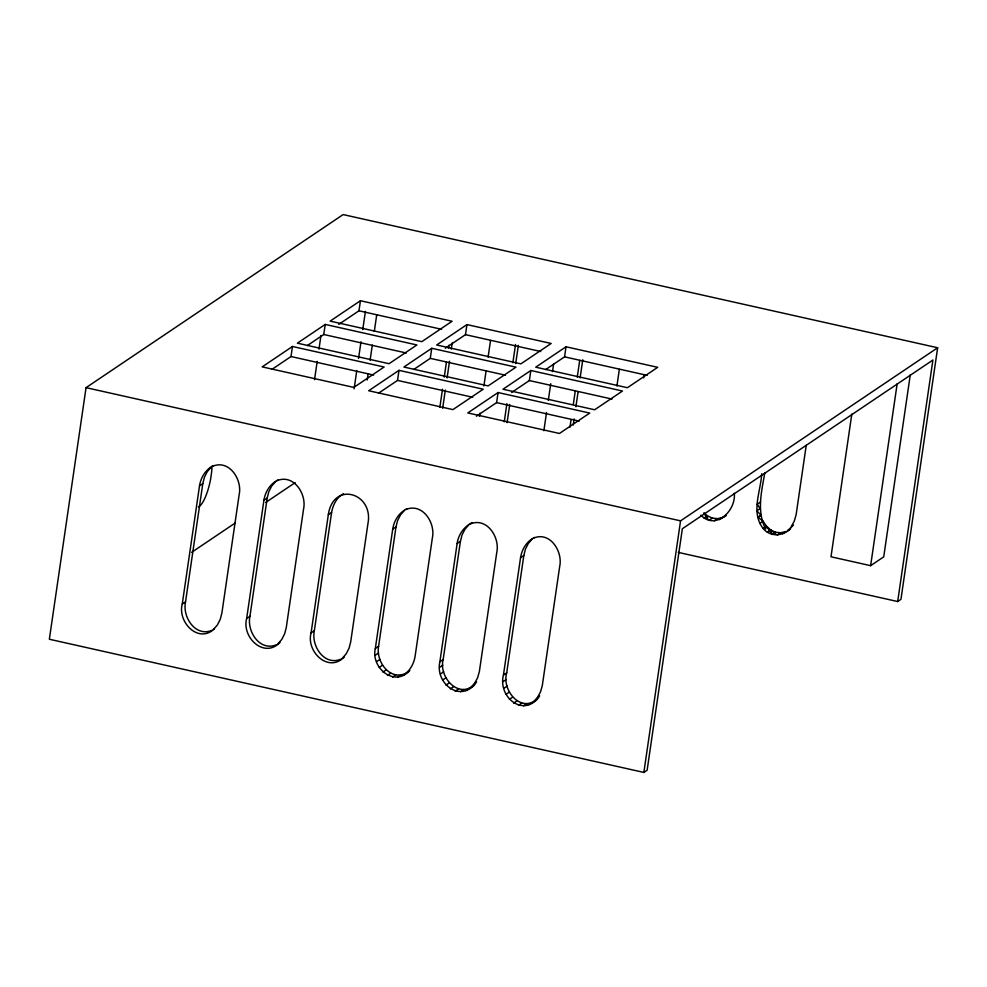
<?xml version="1.0" encoding="UTF-8"?>
<svg xmlns="http://www.w3.org/2000/svg" width="987" height="987" viewBox="0 0 987 987"><rect width="100%" height="100%" fill="white"/><g stroke="black" fill="none" stroke-linecap="round" stroke-linejoin="round"><path stroke-width="1.48" d="M409.593 670.654C394.479 687.557 370.705 667.755 375.331 648.521L392.727 529.106C394.023 520.642 398.933 512.734 406.743 508.885M406.163 673.171C389.877 681.289 375.702 661.376 378.601 646.312L395.997 526.91L397.625 520.544L400.488 514.918L404.399 510.415M213.525 465.593C205.715 469.454 200.805 477.35 199.51 485.826L182.262 604.069C177.315 621.859 198.387 644.178 214.426 628.768M211.193 467.135L207.282 471.638L204.408 477.264L202.791 483.618L185.544 601.86C182.2 616.826 195.34 637.38 212.082 630.311M277.939 480.015C270.13 483.877 265.207 491.785 263.924 500.249L246.664 618.491C241.507 637.096 264.035 659.106 280 642.426M275.595 481.557L271.684 486.06L268.822 491.686L267.193 498.053L249.945 616.295C246.602 631.248 259.754 651.815 276.496 644.745M342.304 658.292L346.215 653.789L349.077 648.163L350.706 641.809L367.954 523.566C373.851 492.846 333.261 480.657 328.326 514.683L311.078 632.926C305.908 651.519 328.437 673.541 344.414 656.861M343.513 493.685C336.604 497.399 332.915 505.023 331.595 512.475L314.347 630.718C311.004 645.683 324.155 666.237 340.897 659.168M475.734 683.362C459.905 703.299 434.885 683.029 439.881 661.783L457.129 543.541C458.4 534.498 464.063 526.527 472.317 522.542M473.711 685.521C457.302 698.599 438.672 676.379 443.163 659.575L460.411 541.332L462.027 534.979L464.902 529.353L468.813 524.85M538.791 697.377C522.654 717.87 497.707 696.378 503.444 675.071L520.544 557.729C521.839 549.278 526.663 541.345 534.46 537.471M536.792 699.549C520.1 713.046 501.593 689.666 506.713 672.875L523.826 555.521L525.442 549.154L528.279 543.529L532.153 539.013M793.511 525.059L787.33 530.87L790.612 528.662C783.135 536.237 770.107 537.286 763.185 528.464C750.539 512.623 760.804 491.366 761.705 473.711M764.752 473.032C761.582 491.649 756.511 511.266 765.628 529.007L766.467 526.256L763.136 521.198L758.287 517.521L760.952 515.177L756.918 510.859M643.684 377.873L644.129 374.85M897.676 601.539L900.946 599.343L937.65 347.757L343.143 214.574L86.054 387.657L49.35 639.243L643.857 772.426L647.127 770.23L682.362 528.711L932.912 360.021L897.676 601.539L678.266 552.387M272.079 369.286L291.005 356.541L292.473 346.486L384.128 367.016L353.839 387.41L262.184 366.88L292.473 346.486M314.52 379.674L317.197 361.378M318.974 349.176L320.972 335.494M307.315 345.573L323.761 334.494L325.229 324.427L416.884 344.969L389.038 363.709L297.395 343.168L325.229 324.427M338.775 324.39L358.972 310.794L360.44 300.727L452.083 321.256L421.794 341.662L330.139 321.12L360.44 300.727M354.123 388.816L356.776 370.594M358.552 358.454L360.983 341.749M362.76 329.609L365.412 311.386M367.226 379.995L368.102 373.925M370.1 360.255L372.309 345.08M374.307 331.41L376.738 314.705M378.589 393.159L397.527 380.402L398.995 370.347L483.211 389.211L452.922 409.605L368.694 390.741L398.995 370.347M413.824 369.434L430.27 358.355L431.738 348.288L515.967 367.164L488.133 385.905L403.905 367.041L431.738 348.288M439.844 407.409L442.497 389.223M444.261 377.096L446.469 361.933M448.468 348.288L448.912 345.253M442.669 408.236L445.322 390.05M447.099 377.922L449.529 361.242M451.293 349.114L452.182 343.057M445.285 348.251L465.482 334.655L466.95 324.587L551.178 343.464L520.877 363.858L436.661 344.981L466.95 324.587M479.472 416.292L479.916 413.257M483.901 385.966L486.11 370.816M488.096 357.171L490.527 340.49M476.413 416.206L496.609 402.61L498.077 392.542L589.732 413.072L559.432 433.466L467.789 412.936L498.077 392.542M504.246 421.844L506.899 403.646M512.87 362.722L515.522 344.525M507.084 422.67L509.736 404.473M515.707 363.549L518.36 345.351M511.648 392.481L529.365 380.55L530.833 370.495L622.476 391.025L594.643 409.765L502.988 389.236L530.833 370.495M543.874 430.714L546.527 412.529M548.303 400.401L550.734 383.721M552.498 371.593L553.608 364.018M545.638 369.594L564.564 356.85L566.032 346.782L657.687 367.324L627.399 387.718L535.744 367.189L566.032 346.782M569.98 427.174L571.078 419.586M573.299 404.436L575.285 390.79M577.272 377.145L579.702 360.465M573.25 424.965L574.138 418.907M575.902 406.78L578.123 391.617M580.109 377.972L582.762 359.786M616.912 386.028L619.342 369.348M643.857 772.426L680.561 520.852L937.65 347.757M734.279 493.229C736.302 510.464 715.649 530.722 700.893 515.177M806.231 445.371L796.114 514.745L794.313 521.025L791.327 526.527M851.818 414.084L830.992 556.791L870.633 565.674L883.723 556.853L910.285 374.826M870.633 565.674L897.158 383.82M533.511 701.757L537.508 697.414L540.494 691.924L542.295 685.632L559.678 566.501C563.022 551.708 550.191 531.006 533.511 538.137M470.441 687.729L474.488 683.423L477.523 677.946L479.349 671.666L496.769 552.424C500.101 537.459 486.961 516.904 470.219 523.974M402.893 675.379C409.802 671.419 413.874 663.943 415.108 656.232L432.355 537.989C435.699 523.036 422.559 502.469 405.817 509.539M213.5 629.435L217.411 624.931L220.274 619.305L221.902 612.952L239.15 494.709C242.481 479.744 229.342 459.189 212.6 466.259M277.902 643.869L281.813 639.366L284.675 633.74L286.304 627.374L303.552 509.132C306.895 494.179 293.744 473.612 277.002 480.681M760.533 501.988L757.263 504.184L760.064 508.626L756.795 510.834M199.51 485.826L202.791 483.618M263.924 500.249L267.193 498.053M191.638 552.338L235.103 523.073M265.774 502.42L295.175 482.618M182.262 604.069L185.544 601.86M328.326 514.683L331.595 512.475M246.664 618.491L249.945 616.295M392.727 529.106L395.997 526.91M311.078 632.926L314.347 630.718M457.129 543.541L460.411 541.332M375.331 648.521L378.601 646.312M375.294 655.183L378.576 652.987M520.544 557.729L523.826 555.521M376.627 661.623L379.909 659.415M379.23 667.397L382.5 665.189M382.931 672.098L386.201 669.889M387.472 675.416L390.741 673.22M392.542 677.131L395.812 674.923M397.798 677.119L401.08 674.911M407.471 672.024L409.654 670.555M439.881 661.783L443.163 659.575M439.56 667.422L442.83 665.213M440.449 673.985L443.718 671.777M442.645 680.018L445.927 677.822M446.013 685.114L449.282 682.905M450.306 688.926L453.576 686.718M704.126 518.039L706.297 516.571M455.241 691.184L458.511 688.975M709.048 520.297L712.33 518.089L717.574 518.644L722.755 517.472L726.333 515.337L724.261 516.83M460.473 691.739L463.754 689.543M714.292 520.852L717.574 518.644M474.488 683.423L476.672 681.955M465.667 690.567L468.936 688.358M719.474 519.668L722.755 517.472M503.444 675.071L506.713 672.875M502.975 681.721L506.245 679.512M503.863 688.272L507.133 686.076M757.671 517.385L760.952 515.177M506.047 694.293L509.317 692.084M759.854 523.406L763.136 521.198M509.366 699.351L512.648 697.143M763.185 528.464L766.467 526.256L776.226 534.646M513.622 703.126L516.892 700.918M767.442 532.24L770.711 530.031L775.597 532.252L780.766 532.758L785.886 531.537L782.617 533.745M518.496 705.335L521.778 703.139M772.315 534.448L775.597 532.252M523.678 705.853L526.947 703.645M777.497 534.966L780.766 532.758M537.508 697.414L539.692 695.946M528.798 704.632L532.067 702.423M358.972 310.794L441.608 329.3M465.482 334.655L540.679 351.495M564.564 356.85L647.201 375.368M323.761 334.494L406.397 353.013M430.27 358.355L505.48 375.208M529.365 380.55L612.002 399.069M291.005 356.541L373.654 375.06M397.527 380.402L472.724 397.255M496.609 402.61L579.246 421.116M86.054 387.657L680.561 520.852M704.175 512.981L707.395 515.831L712.33 518.089M766.467 526.256L771.118 533.054L770.711 530.031M703.854 513.154L707.605 518.817L707.395 515.831M211.971 466.259A26.341 7.045 -77.4 0 1 211.613 472.205L210.675 478.757A26.341 7.045 -77.4 0 1 198.35 506.812"/></g></svg>
